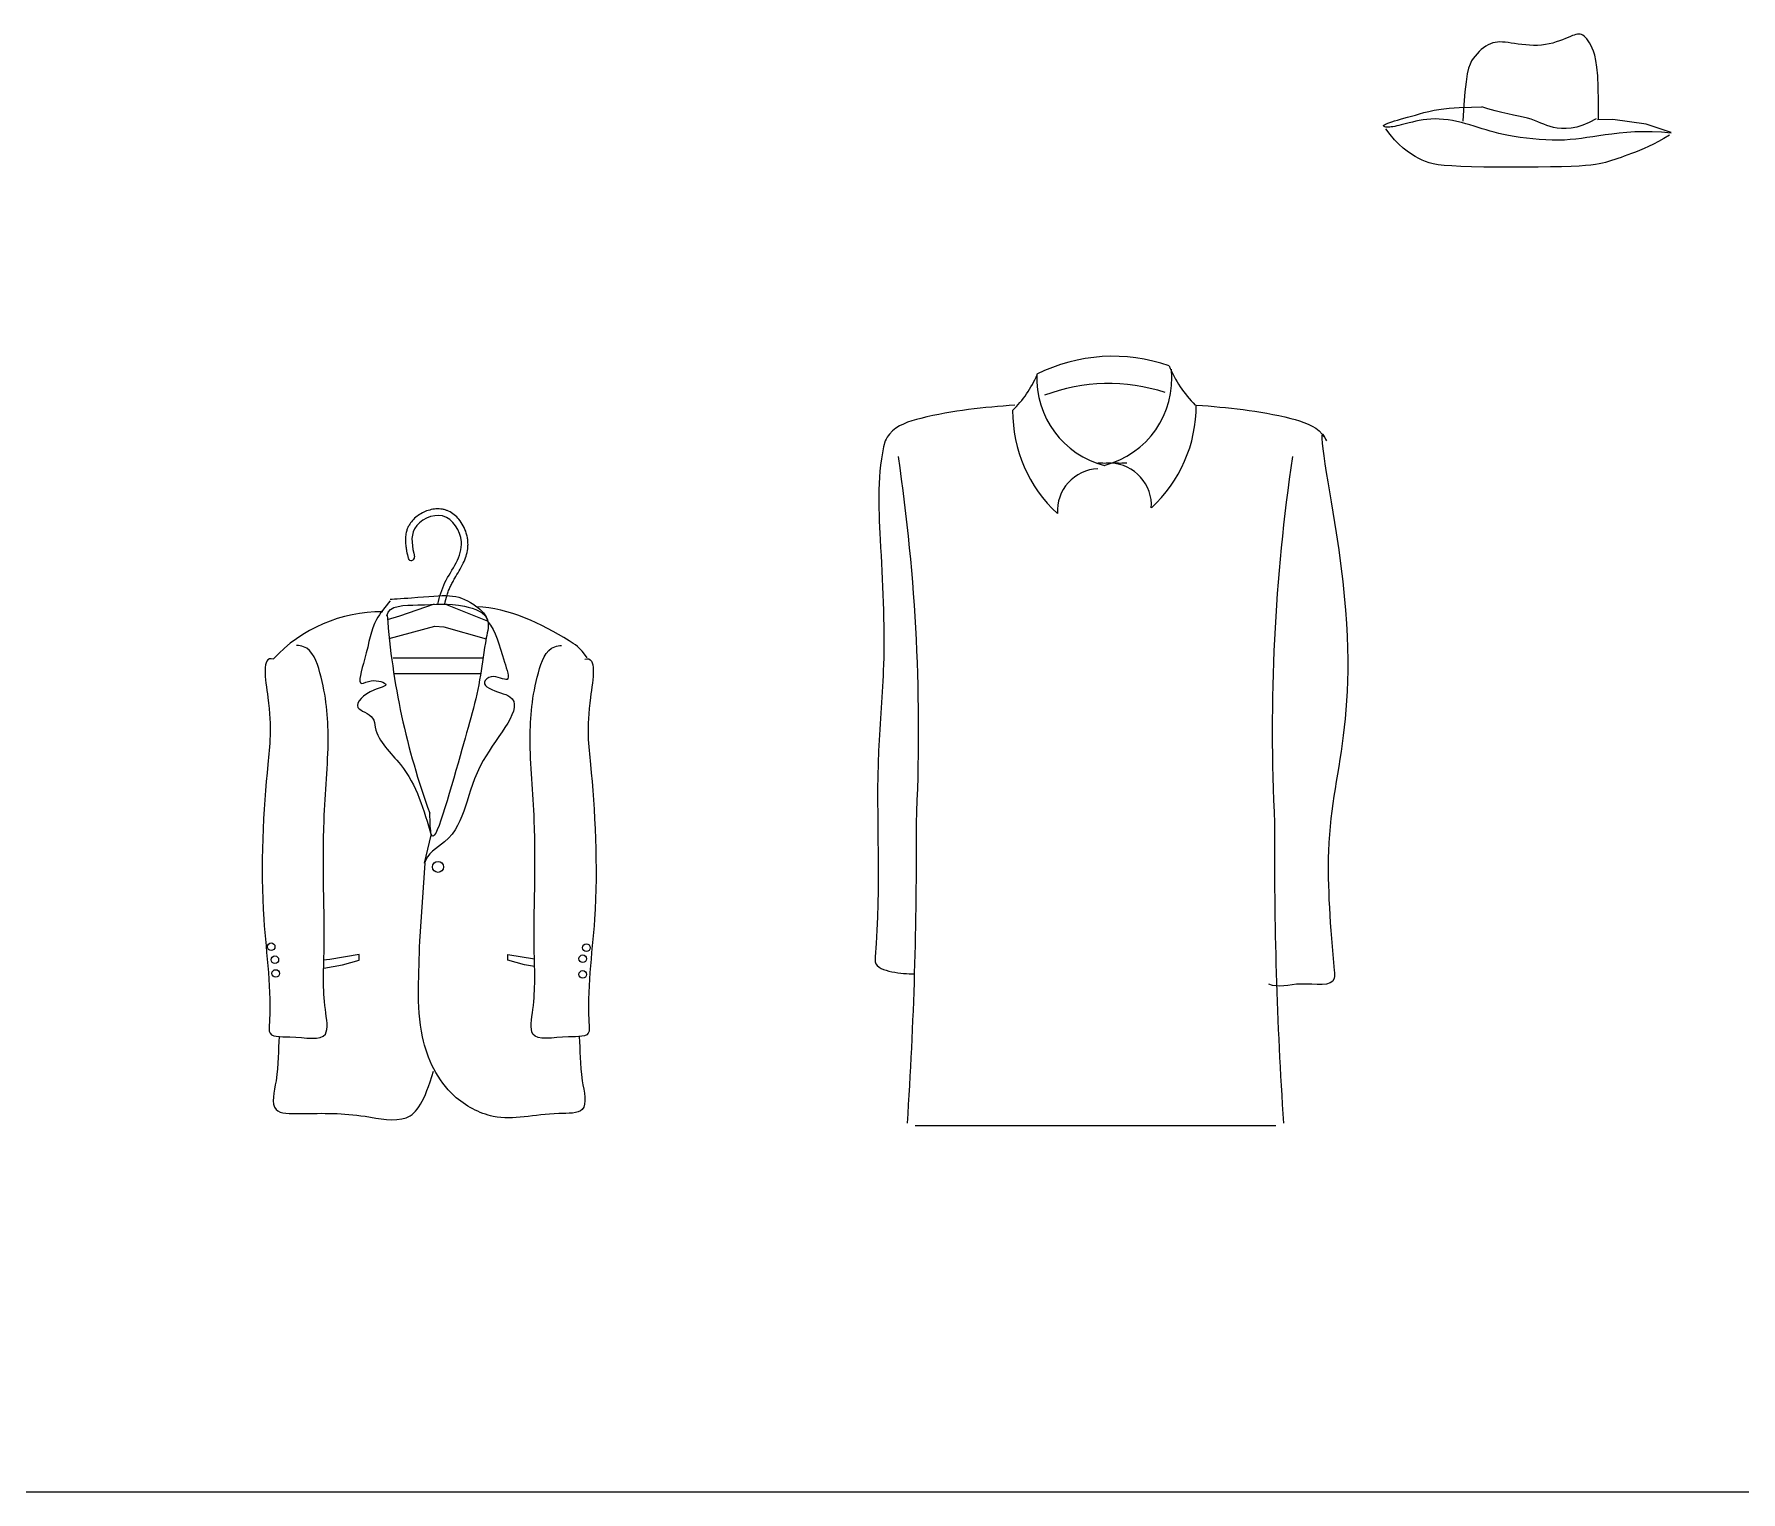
# Model space of a CAD drawing. Header units: inches. Extents: x 8.4 to 50.9, y 14.4 to 39.2.
# Drawn here: x 21.556 to 24.156, y 33.805 to 36.027 of the extents above; entities that cross this region are included whole.
import ezdxf

# ---------------------------------------------------------------- set-up
doc = ezdxf.new("R2010")
doc.units = ezdxf.units.IN
doc.header["$MEASUREMENT"] = 0
doc.layers.add('02', color=2, linetype='Continuous')
doc.layers.add('1', color=1, linetype='Continuous')

msp = doc.modelspace()

# ---------------------------------------------------------------- linework, layer by layer
at = {"layer": '02'}
for p, q in [((23.7117, 35.9138), (23.7269, 35.9149)), ((23.7269, 35.9149), (23.7454, 35.9156)), ((23.7454, 35.9156), (23.7614, 35.9158)), ((23.7703, 35.9129), (23.7614, 35.9158)), ((23.6117, 35.8873), (23.6122, 35.8879)), ((23.6122, 35.8879), (23.613, 35.8886)), ((23.613, 35.8886), (23.6144, 35.8894)), ((23.6144, 35.8894), (23.6162, 35.8902)), ((23.6162, 35.8902), (23.6184, 35.8911)), ((23.6184, 35.8911), (23.6212, 35.892)), ((23.6212, 35.892), (23.6245, 35.8931)), ((23.6245, 35.8931), (23.6283, 35.8943)), ((23.6283, 35.8943), (23.6327, 35.8956)), ((23.6327, 35.8956), (23.6375, 35.897)), ((23.6386, 35.8884), (23.635, 35.8875)), ((23.6375, 35.897), (23.6426, 35.8984)), ((23.6424, 35.8894), (23.6386, 35.8884)), ((23.6465, 35.8904), (23.6424, 35.8894)), ((23.6426, 35.8984), (23.6482, 35.9)), ((23.6509, 35.8915), (23.6465, 35.8904)), ((23.6482, 35.9), (23.654, 35.9017)), ((23.6557, 35.8927), (23.6509, 35.8915)), ((23.654, 35.9017), (23.6602, 35.9034)), ((23.6608, 35.8938), (23.6557, 35.8927)), ((23.6602, 35.9034), (23.6665, 35.9052)), ((23.6661, 35.8949), (23.6608, 35.8938)), ((23.6718, 35.8958), (23.6661, 35.8949)), ((23.6665, 35.9052), (23.6731, 35.9071)), ((23.6777, 35.8966), (23.6718, 35.8958)), ((23.6731, 35.9071), (23.6804, 35.9089)), ((23.6838, 35.8971), (23.6777, 35.8966)), ((23.6804, 35.9089), (23.6889, 35.9107)), ((23.6901, 35.8974), (23.6838, 35.8971)), ((23.6889, 35.9107), (23.6992, 35.9124)), ((23.6965, 35.8973), (23.6901, 35.8974)), ((23.7031, 35.8968), (23.6965, 35.8973)), ((23.6992, 35.9124), (23.7117, 35.9138)), ((23.7099, 35.8959), (23.7031, 35.8968)), ((23.7166, 35.8948), (23.7099, 35.8959)), ((23.7234, 35.8934), (23.7166, 35.8948)), ((23.7302, 35.8918), (23.7234, 35.8934)), ((23.7368, 35.89), (23.7302, 35.8918)), ((23.7433, 35.8882), (23.7368, 35.89)), ((23.7496, 35.8863), (23.7433, 35.8882)), ((23.7815, 35.9097), (23.7703, 35.9129)), ((23.7918, 35.9072), (23.7815, 35.9097)), ((23.8012, 35.905), (23.7918, 35.9072)), ((23.8097, 35.9033), (23.8012, 35.905)), ((23.8175, 35.9017), (23.8097, 35.9033)), ((23.8245, 35.9002), (23.8175, 35.9017)), ((23.8308, 35.8986), (23.8245, 35.9002)), ((23.8365, 35.8969), (23.8308, 35.8986)), ((23.8417, 35.895), (23.8365, 35.8969)), ((23.8465, 35.8931), (23.8417, 35.895)), ((23.8511, 35.8912), (23.8465, 35.8931)), ((23.8557, 35.8893), (23.8511, 35.8912)), ((23.8604, 35.8875), (23.8557, 35.8893)), ((23.9152, 35.8879), (23.9061, 35.8851)), ((23.925, 35.8921), (23.9152, 35.8879)), ((23.9357, 35.8977), (23.925, 35.8921)), ((23.9608, 35.8968), (23.9374, 35.8958)), ((24.0119, 35.8892), (23.9608, 35.8968)), ((24.05, 35.8768), (24.0119, 35.8892)), ((23.6117, 35.8868), (23.6117, 35.8873)), ((23.612, 35.8863), (23.6117, 35.8868)), ((23.6127, 35.8858), (23.612, 35.8863)), ((23.6138, 35.8854), (23.6127, 35.8858)), ((23.6152, 35.8851), (23.6138, 35.8854)), ((23.6169, 35.885), (23.6152, 35.8851)), ((23.6188, 35.8849), (23.6169, 35.885)), ((23.621, 35.885), (23.6188, 35.8849)), ((23.6234, 35.8852), (23.621, 35.885)), ((23.6259, 35.8856), (23.6234, 35.8852)), ((23.6287, 35.8861), (23.6259, 35.8856)), ((23.6318, 35.8868), (23.6287, 35.8861)), ((23.635, 35.8875), (23.6318, 35.8868)), ((23.7558, 35.8844), (23.7496, 35.8863)), ((23.7618, 35.8825), (23.7558, 35.8844)), ((23.7678, 35.8806), (23.7618, 35.8825)), ((23.774, 35.8788), (23.7678, 35.8806)), ((23.7804, 35.877), (23.774, 35.8788)), ((23.7871, 35.8753), (23.7804, 35.877)), ((23.7943, 35.8736), (23.7871, 35.8753)), ((23.8022, 35.872), (23.7943, 35.8736)), ((23.8107, 35.8705), (23.8022, 35.872)), ((23.8198, 35.8691), (23.8107, 35.8705)), ((23.8293, 35.8679), (23.8198, 35.8691)), ((23.8391, 35.8669), (23.8293, 35.8679)), ((23.849, 35.866), (23.8391, 35.8669)), ((23.8589, 35.8654), (23.849, 35.866)), ((23.8686, 35.8651), (23.8589, 35.8654)), ((23.8653, 35.8859), (23.8604, 35.8875)), ((23.8706, 35.8845), (23.8653, 35.8859)), ((23.8781, 35.865), (23.8686, 35.8651)), ((23.8764, 35.8834), (23.8706, 35.8845)), ((23.8829, 35.8827), (23.8764, 35.8834)), ((23.8872, 35.8653), (23.8781, 35.865)), ((23.89, 35.8826), (23.8829, 35.8827)), ((23.8959, 35.8659), (23.8872, 35.8653)), ((23.8977, 35.8834), (23.89, 35.8826)), ((23.9045, 35.8667), (23.8959, 35.8659)), ((23.9061, 35.8851), (23.8977, 35.8834)), ((23.913, 35.8677), (23.9045, 35.8667)), ((23.9216, 35.8689), (23.913, 35.8677)), ((23.9304, 35.8702), (23.9216, 35.8689)), ((23.9396, 35.8715), (23.9304, 35.8702)), ((23.9493, 35.873), (23.9396, 35.8715)), ((23.9596, 35.8744), (23.9493, 35.873)), ((23.9706, 35.8757), (23.9596, 35.8744)), ((23.9821, 35.8768), (23.9706, 35.8757)), ((23.9944, 35.8776), (23.9821, 35.8768)), ((24.0073, 35.878), (23.9944, 35.8776)), ((24.0208, 35.8779), (24.0073, 35.878)), ((24.0351, 35.8772), (24.0208, 35.8779)), ((24.05, 35.8758), (24.0351, 35.8772)), ((22.1121, 35.1398), (22.0934, 35.1342)), ((22.1648, 35.1579), (22.1121, 35.1398)), ((22.1824, 35.1581), (22.2458, 35.1326)), ((22.0967, 35.1055), (22.1661, 35.1244)), ((22.1661, 35.1244), (22.1797, 35.1234)), ((22.1797, 35.1234), (22.2443, 35.1052)), ((22.1026, 35.0764), (22.2395, 35.0764)), ((22.1036, 35.0522), (22.2359, 35.0522)), ((22.1504, 34.7635), (22.1605, 34.8061)), ((22.1431, 34.6446), (22.1515, 34.7635)), ((22.006, 34.6168), (21.9958, 34.6158)), ((22.0509, 34.624), (22.006, 34.6168)), ((22.0254, 34.6087), (22.0509, 34.6158)), ((22.0509, 34.6158), (22.0509, 34.624)), ((22.2774, 34.6158), (22.2774, 34.624)), ((22.2774, 34.624), (22.3178, 34.6176)), ((22.3029, 34.6087), (22.2774, 34.6158)), ((21.9968, 34.6036), (22.0254, 34.6087)), ((22.3181, 34.606), (22.3029, 34.6087)), ((22.8977, 34.3635), (23.4477, 34.3635))]:
    msp.add_line(p, q, dxfattribs=at)
for points in [[(23.9391, 35.8977), (23.9392, 35.9243), (23.9388, 35.9458), (23.9379, 35.963), (23.9366, 35.9764), (23.9351, 35.9867), (23.9334, 35.9945), (23.9315, 36.0006), (23.9295, 36.0054), (23.9275, 36.0097), (23.9254, 36.0134), (23.9234, 36.0166), (23.9214, 36.0194), (23.9194, 36.0216), (23.9173, 36.0235), (23.9153, 36.0249), (23.9133, 36.0259), (23.9113, 36.0264), (23.9093, 36.0266), (23.9071, 36.0265), (23.9048, 36.026), (23.9023, 36.0253), (23.8995, 36.0243), (23.8963, 36.023), (23.8928, 36.0216), (23.8889, 36.0199), (23.8845, 36.0182), (23.8798, 36.0165), (23.8748, 36.0147), (23.8694, 36.0131), (23.8639, 36.0117), (23.8582, 36.0106), (23.8523, 36.0098), (23.8463, 36.0094), (23.8402, 36.0094), (23.8342, 36.0096), (23.8282, 36.0101), (23.8224, 36.0107), (23.8167, 36.0115), (23.8113, 36.0122), (23.8062, 36.013), (23.8015, 36.0137), (23.797, 36.0142), (23.7929, 36.0145), (23.7889, 36.0147), (23.7852, 36.0145), (23.7815, 36.0141), (23.778, 36.0133), (23.7745, 36.012), (23.771, 36.0104), (23.7674, 36.0083), (23.764, 36.0059), (23.7606, 36.0032), (23.7573, 36.0001), (23.7542, 35.9968), (23.7512, 35.9933), (23.7484, 35.9897), (23.7458, 35.9857), (23.7435, 35.9809), (23.7413, 35.9746), (23.7392, 35.9659), (23.7373, 35.9542), (23.7355, 35.9388), (23.7338, 35.919), (23.7322, 35.8939)], [(24.0474, 35.8727), (24.0388, 35.8675), (24.0307, 35.8629), (24.0229, 35.8588), (24.0155, 35.8553), (24.0085, 35.8522), (24.0018, 35.8495), (23.9955, 35.847), (23.9895, 35.8448), (23.9839, 35.8427), (23.9785, 35.8407), (23.9735, 35.8388), (23.9686, 35.8371), (23.9638, 35.8354), (23.9592, 35.8339), (23.9546, 35.8325), (23.95, 35.8312), (23.9453, 35.83), (23.9402, 35.8289), (23.9345, 35.8279), (23.9276, 35.827), (23.9194, 35.8263), (23.9095, 35.8256), (23.8974, 35.825), (23.883, 35.8245), (23.866, 35.8242), (23.847, 35.8239), (23.8266, 35.8238), (23.8056, 35.8238), (23.7846, 35.8239), (23.7645, 35.8241), (23.7458, 35.8245), (23.7293, 35.825), (23.7155, 35.8257), (23.7042, 35.8266), (23.695, 35.8276), (23.6874, 35.8289), (23.6811, 35.8305), (23.6755, 35.8324), (23.6704, 35.8347), (23.6653, 35.8373), (23.6598, 35.8404), (23.654, 35.8439), (23.6478, 35.8481), (23.6415, 35.8531), (23.635, 35.8589), (23.6284, 35.8656), (23.6218, 35.8735), (23.6153, 35.8825)]]:
    msp.add_lwpolyline(points, dxfattribs=at)
for centre, radius in [((22.1709, 34.7577), 0.00842), ((21.9167, 34.636), 0.00579), ((22.3971, 34.6346), 0.00579), ((21.9223, 34.6163), 0.00579), ((22.3915, 34.6177), 0.00579), ((21.9237, 34.5953), 0.00579), ((22.3915, 34.5939), 0.00579)]:
    msp.add_circle(centre, radius, dxfattribs=at)
for centre, radius, start, end in [((23.1992, 35.2783), 0.2575, 70.5556, 116.7353), ((22.9153, 35.5834), 0.185, 315.1635, 335.7795), ((23.2201, 35.5021), 0.1368, 177.3951, 255.7034), ((23.1524, 35.5021), 0.1368, 284.2966, 5.8585), ((23.4558, 35.5919), 0.185, 202.5024, 224.8365), ((23.193, 35.2173), 0.2769, 71.9109, 110.7311), ((23.2578, 35.4517), 0.2113, 179.6473, 227.3811), ((23.1148, 35.4602), 0.2113, 312.6189, 0.3527), ((20.0443, 34.9649), 2.8589, 357.1773, 8.4123), ((23.1784, 35.3187), 0.0543, 81.5732, 92.4124), ((23.1943, 35.3187), 0.0543, 87.5876, 98.4268), ((23.1937, 35.3087), 0.0642, 356.4291, 87.5876), ((23.2023, 35.3187), 0.0543, 81.5732, 92.4124), ((23.2182, 35.3187), 0.0543, 87.5876, 98.4268), ((26.301, 34.9649), 2.8589, 171.5877, 182.8227), ((23.1788, 35.3002), 0.0642, 92.4124, 183.5709), ((22.1301, 35.2296), 0.00505, 200.4037, 4.7744), ((22.0845, 34.9222), 0.2242, 89.4483, 137.2212), ((23.193, 35.2202), 1.1023, 184.1355, 200.1897), ((16.7514, 34.7792), 6.1485, 356.15924, 0.4186), ((29.5939, 34.7792), 6.1485, 179.5814, 183.84076)]:
    msp.add_arc(centre, radius, start, end, dxfattribs=at)
for points, end_tangent in [([(23.0499, 35.4615), (22.9066, 35.4411), (22.8588, 35.4172), (22.852, 35.407)], (-0.099577, -0.99503)), ([(23.3269, 35.4615), (23.4702, 35.4411), (23.5179, 35.4172), (23.5248, 35.407)], (0.099577, -0.99503)), ([(22.098, 35.1633), (22.0772, 35.1347), (22.059, 35.0738), (22.055, 35.0373), (22.0692, 35.0413), (22.0915, 35.0353), (22.0733, 35.0271), (22.0489, 35.0008), (22.0712, 34.9845), (22.0753, 34.9704), (22.1138, 34.9136), (22.1605, 34.8061)], (-0.143761, -0.989612))]:
    msp.add_spline(points, degree=3, dxfattribs=dict(at, end_tangent=end_tangent))
for points, start_tangent, end_tangent in [([(23.5248, 35.407), (23.5395, 35.2666), (23.5277, 34.7819), (23.5365, 34.5998), (23.5365, 34.588), (23.4865, 34.5792), (23.4366, 34.5792)], (-0.392631, 0.919696), (-0.912623, 0.408802)), ([(22.0928, 35.1404), (22.1402, 35.1569), (22.2113, 35.1549), (22.2461, 35.1323)], (0.16452, 0.986374), (0.116927, -0.993141)), ([(22.2458, 35.1326), (22.2722, 35.0697), (22.2762, 35.0434), (22.2519, 35.0474), (22.2417, 35.0393), (22.2661, 35.0231), (22.2803, 35.017), (22.2397, 34.9196), (22.1808, 34.7959), (22.1504, 34.7635)], (0.643473, -0.765469), (-0.229811, -0.973235)), ([(21.92, 35.0744), (21.9116, 35.016), (21.9116, 34.9138), (21.9054, 34.6782), (21.9137, 34.5134), (21.9137, 34.5072), (21.945, 34.4988), (21.9993, 34.503), (21.9993, 34.5405), (21.9972, 34.626), (21.9972, 34.8283), (22.0035, 34.9535), (21.9909, 35.0536), (21.9659, 35.0932), (21.9555, 35.0953)], (-0.966282, 0.257484), (-0.986705, 0.162523)), ([(22.3948, 35.0744), (22.4032, 35.016), (22.4032, 34.9138), (22.4094, 34.6782), (22.4011, 34.5134), (22.4011, 34.5072), (22.3698, 34.4988), (22.3155, 34.503), (22.3155, 34.5405), (22.3176, 34.626), (22.3176, 34.8283), (22.3113, 34.9535), (22.3239, 35.0536), (22.3489, 35.0932), (22.3593, 35.0953)], (0.966282, 0.257484), (0.986705, 0.162523))]:
    msp.add_spline(points, degree=3, dxfattribs=dict(at, start_tangent=start_tangent, end_tangent=end_tangent))
for points, knots in [([(22.852, 35.407), (22.8394, 35.3583), (22.8452, 35.2421), (22.8543, 35.0858), (22.834, 34.8729), (22.8466, 34.7275), (22.8357, 34.6052), (22.8649, 34.596), (22.8863, 34.5948), (22.8972, 34.5947)], [0, 0, 0, 0, 150.731207, 341.769688, 472.652494, 786.79189, 794.330237, 823.650139, 856.86424, 856.86424, 856.86424, 856.86424]), ([(22.1811, 35.1581), (22.1821, 35.1628), (22.1832, 35.1674), (22.1854, 35.1742), (22.1862, 35.1765), (22.1879, 35.1808), (22.1888, 35.1828), (22.1902, 35.1858), (22.1907, 35.1869), (22.1918, 35.189), (22.1923, 35.19), (22.194, 35.1932), (22.1953, 35.1954), (22.1986, 35.2012), (22.2009, 35.2049), (22.2053, 35.2125), (22.2074, 35.2165), (22.211, 35.224), (22.2124, 35.2275), (22.2148, 35.2348), (22.2157, 35.2386), (22.2165, 35.2447), (22.2166, 35.2469), (22.2166, 35.2504), (22.2166, 35.2518), (22.2164, 35.2543), (22.2163, 35.2554), (22.216, 35.2576), (22.2159, 35.2587), (22.2152, 35.2621), (22.2147, 35.2643), (22.2128, 35.2702), (22.2113, 35.2739), (22.2075, 35.2809), (22.2053, 35.2843), (22.2006, 35.2899), (22.1983, 35.2923), (22.1931, 35.2964), (22.1902, 35.2983), (22.1858, 35.3003), (22.1844, 35.3009), (22.1822, 35.3016), (22.1814, 35.3019), (22.1788, 35.3025), (22.1771, 35.3028), (22.1736, 35.3032), (22.1719, 35.3033), (22.1669, 35.3032), (22.1637, 35.3028), (22.1574, 35.3014), (22.1543, 35.3004), (22.1484, 35.2979), (22.1456, 35.2964), (22.1402, 35.2929), (22.1376, 35.291), (22.133, 35.2867), (22.1308, 35.2843), (22.1282, 35.2807), (22.1275, 35.2796), (22.1264, 35.2777), (22.126, 35.2769), (22.1252, 35.2754), (22.1249, 35.2746), (22.1239, 35.2722), (22.1233, 35.2706), (22.1222, 35.2664), (22.1217, 35.2638), (22.1212, 35.2587), (22.1212, 35.2561), (22.1213, 35.251), (22.1216, 35.2485), (22.1222, 35.2436), (22.1226, 35.2412), (22.1238, 35.2351), (22.1246, 35.2314), (22.1254, 35.2279)], [49.614079, 49.614079, 49.614079, 49.614079, 64.80857, 64.80857, 72.703444, 72.703444, 79.801985, 79.801985, 83.547682, 83.547682, 87.293378, 87.293378, 94.78477, 94.78477, 107.133792, 107.133792, 119.482815, 119.482815, 129.579224, 129.579224, 139.675632, 139.675632, 144.963757, 144.963757, 148.302429, 148.302429, 150.946048, 150.946048, 153.589667, 153.589667, 158.876905, 158.876905, 168.055827, 168.055827, 177.234748, 177.234748, 184.755979, 184.755979, 192.277211, 192.277211, 195.500268, 195.500268, 197.390095, 197.390095, 201.169749, 201.169749, 204.949404, 204.949404, 212.141595, 212.141595, 219.333786, 219.333786, 226.525978, 226.525978, 233.718169, 233.718169, 240.91036, 240.91036, 243.850106, 243.850106, 245.829573, 245.829573, 247.80904, 247.80904, 251.767975, 251.767975, 258.171842, 258.171842, 264.57571, 264.57571, 270.979577, 270.979577, 277.383445, 277.383445, 287.335612, 287.335612, 287.335612, 287.335612]), ([(22.1708, 35.1581), (22.1731, 35.1693), (22.1829, 35.2017), (22.2206, 35.2439), (22.183, 35.3065), (22.1246, 35.2773), (22.1317, 35.2453), (22.1351, 35.23)], [47.393254, 47.393254, 47.393254, 47.393254, 81.792507, 148.983967, 197.479222, 244.56129, 287.335612, 287.335612, 287.335612, 287.335612]), ([(22.098, 35.1657), (22.098, 35.1657), (22.1813, 35.1707), (22.2025, 35.1766), (22.2515, 35.1375), (22.2416, 35.0961), (22.2334, 35.0236), (22.2074, 34.9408), (22.16, 34.7653), (22.159, 34.8255), (22.1584, 34.8398)], [0, 0, 0, 0, 24.690942, 116.226362, 143.521022, 169.889365, 222.545103, 343.912986, 483.212638, 519.623338, 519.623338, 519.623338, 519.623338]), ([(22.3983, 35.0764), (22.387, 35.0922), (22.3373, 35.1238), (22.279, 35.1523), (22.2301, 35.1538)], [0, 0, 0, 0, 28.069082, 175.247926, 175.247926, 175.247926, 175.247926]), ([(22.3861, 34.4992), (22.3877, 34.4783), (22.3857, 34.4437), (22.4026, 34.3806), (22.3271, 34.3842), (22.2662, 34.3648), (22.1798, 34.4107), (22.1331, 34.5122), (22.1425, 34.5959), (22.1431, 34.6446)], [25.881373, 25.881373, 25.881373, 25.881373, 92.330464, 136.126061, 172.153309, 272.418884, 339.661144, 441.377139, 587.426994, 587.426994, 587.426994, 587.426994]), ([(21.9287, 34.4992), (21.9271, 34.4783), (21.9291, 34.4435), (21.9121, 34.3809), (21.9882, 34.3824), (22.0428, 34.383), (22.1289, 34.3637), (22.15, 34.4002), (22.1642, 34.4465)], [25.853329, 25.853329, 25.853329, 25.853329, 92.330464, 136.126061, 172.153309, 272.418884, 335.065174, 397.15154, 397.15154, 397.15154, 397.15154])]:
    msp.add_open_spline(points, degree=3, knots=knots, dxfattribs=at)
at = {"layer": '1'}
msp.add_line((8.7087, 33.8054), (29.0349, 33.8054), dxfattribs=at)

doc.saveas('drawing.dxf')
